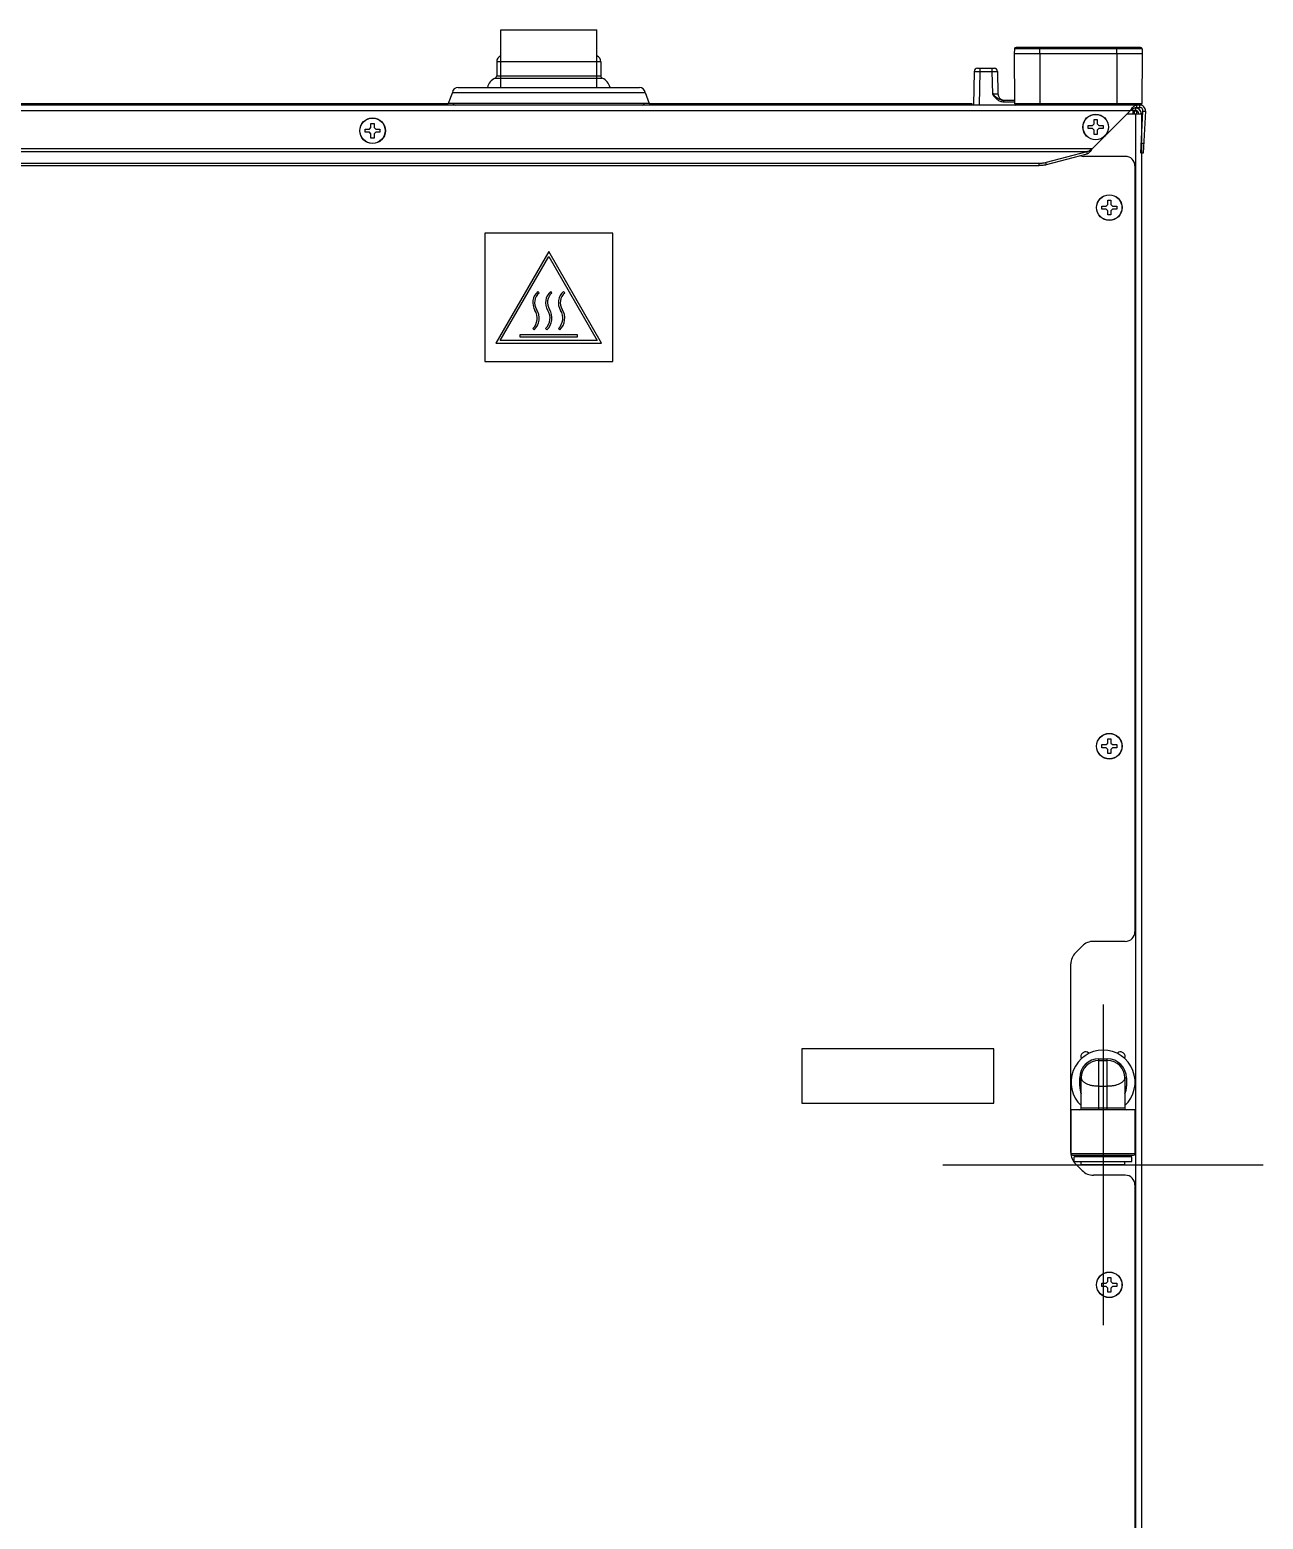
# Model space of a CAD drawing. Header units: millimetres. Extents: x -1538 to 3509, y -1646 to 2016.
# Drawn here: x 3124.4 to 3509.4, y 135.7 to 600.6 of the extents above; entities that cross this region are included whole.
import ezdxf

# ---------------------------------------------------------------- set-up
doc = ezdxf.new("R2010")
doc.units = ezdxf.units.MM
doc.header["$LTSCALE"] = 23.1
doc.layers.get('0').update_dxf_attribs({"linetype": 'CONTINUOUS'})

msp = doc.modelspace()

# ---------------------------------------------------------------- linework, layer by layer
at = {"linetype": 'Continuous'}
for p, q in [((3271.4, 582.56), (3271.4, 600.56)), ((3271.4, 600.56), (3301.4, 600.56)), ((3301.4, 582.56), (3301.4, 600.56)), ((3471.12, 595.06), (3432.28, 595.06)), ((3439.7, 593.06), (3439.7, 595.06)), ((3463.7, 593.06), (3463.7, 595.06)), ((3270.15, 590.56), (3270.15, 586.17)), ((3302.65, 590.56), (3270.15, 590.56)), ((3302.65, 590.56), (3302.65, 586.17)), ((3431.78, 594.58), (3431.7, 593.06)), ((3431.7, 593.06), (3431.83, 577.55)), ((3471.7, 593.06), (3431.7, 593.06)), ((3471.62, 594.58), (3431.78, 594.58)), ((3439.7, 593.06), (3439.7, 577.06)), ((3463.7, 593.06), (3463.7, 577.06)), ((3471.7, 593.06), (3471.56, 577.55)), ((3471.7, 593.06), (3471.56, 577.55)), ((3471.62, 594.58), (3471.7, 593.06)), ((3270.15, 586.17), (3302.65, 586.17)), ((3419.23, 587.57), (3419.04, 577.06)), ((3420.22, 588.56), (3425.52, 588.56)), ((3420.97, 587.57), (3420.79, 577.06)), ((3420.97, 588.56), (3420.97, 587.57)), ((3420.97, 587.57), (3424.77, 587.57)), ((3424.77, 588.56), (3424.77, 587.57)), ((3424.77, 587.57), (3424.89, 580.52)), ((3426.52, 587.57), (3426.64, 580.52)), ((3426.52, 587.57), (3426.64, 580.52)), ((3258.1, 582.56), (3314.7, 582.56)), ((3269.67, 585.44), (3303.12, 585.44)), ((3431.79, 582.53), (3431.79, 582.31)), ((3431.79, 582.21), (3431.79, 581.93)), ((3470.9, 577.06), (2611.9, 577.06)), ((2661.5, 577.56), (3255.01, 577.56)), ((3256.31, 580.98), (3255.01, 577.56)), ((3256.31, 580.98), (3255.01, 577.56)), ((3317.79, 577.56), (3255.01, 577.56)), ((3256.31, 580.98), (3316.48, 580.98)), ((3316.48, 580.98), (3317.79, 577.56)), ((3316.48, 580.98), (3317.79, 577.56)), ((3317.79, 577.56), (3418.5, 577.56)), ((3418.5, 577.56), (3418.5, 577.06)), ((3428.41, 578.56), (3428.41, 578.07)), ((3428.41, 578.56), (3431.82, 578.56)), ((3428.41, 578.07), (3431.83, 578.07)), ((3431.83, 577.55), (3471.56, 577.55)), ((3469.9, 577.06), (3469.9, 576.13)), ((3471.06, 577.06), (3470.88, 577.06)), ((3470.9, 576.26), (3470.9, 577.06)), ((3467.9, 575.26), (2614.9, 575.26)), ((3456.08, 563.44), (3467.9, 575.26)), ((3456.65, 571.21), (3456.65, 572.51)), ((3456.65, 572.51), (3457.65, 572.51)), ((3457.65, 572.51), (3457.65, 571.21)), ((3467, 574.36), (3471.4, 574.36)), ((3469.6, 575.36), (3468.03, 575.36)), ((3468.7, 575.36), (3468.7, 574.36)), ((3469.2, 575.36), (3469.2, 574.36)), ((3469.2, 575.26), (3469.9, 575.26)), ((3469.6, 576.16), (3469.33, 576.16)), ((3469.6, 576.16), (3469.6, 575.36)), ((3469.6, 574.36), (3469.6, -225.14)), ((3469.9, 576.26), (3470.9, 576.26)), ((3469.9, 575.31), (3469.9, 574.36)), ((3471.21, 562.1), (3471.9, 575.2)), ((3471.4, 574.36), (3471.4, 565.69)), ((3471.9, 575.2), (3472.7, 575.16)), ((3472.7, 575.16), (3472.01, 562.06)), ((3229.1, 568.56), (3229.1, 569.56)), ((3229.1, 569.56), (3230.4, 569.56)), ((3230.4, 568.56), (3229.1, 568.56)), ((3230.4, 569.56), (3230.9, 570.06)), ((3230.9, 568.06), (3230.4, 568.56)), ((3230.9, 570.06), (3230.9, 571.36)), ((3230.9, 571.36), (3231.9, 571.36)), ((3230.9, 566.76), (3230.9, 568.06)), ((3231.9, 571.36), (3231.9, 570.06)), ((3231.9, 570.06), (3232.4, 569.56)), ((3232.4, 568.56), (3231.9, 568.06)), ((3231.9, 568.06), (3231.9, 566.76)), ((3232.4, 569.56), (3233.7, 569.56)), ((3233.7, 568.56), (3232.4, 568.56)), ((3233.7, 569.56), (3233.7, 568.56)), ((3454.85, 569.71), (3454.85, 570.71)), ((3454.85, 570.71), (3456.15, 570.71)), ((3456.15, 569.71), (3454.85, 569.71)), ((3456.15, 570.71), (3456.65, 571.21)), ((3456.65, 569.21), (3456.15, 569.71)), ((3456.65, 567.91), (3456.65, 569.21)), ((3457.65, 567.91), (3456.65, 567.91)), ((3457.65, 571.21), (3458.15, 570.71)), ((3458.15, 569.71), (3457.65, 569.21)), ((3457.65, 569.21), (3457.65, 567.91)), ((3458.15, 570.71), (3459.45, 570.71)), ((3459.45, 569.71), (3458.15, 569.71)), ((3459.45, 570.71), (3459.45, 569.71)), ((3456.08, 563.44), (2626.72, 563.44)), ((3454.41, 562.47), (2628.38, 562.47)), ((3231.9, 566.76), (3230.9, 566.76)), ((3454.41, 562.47), (3441.67, 559.17)), ((3454.41, 562.47), (3454.41, 561.7)), ((3472.17, 565.05), (3471.37, 565.09)), ((3471.4, 565.09), (3471.4, -225.14)), ((2643.24, 558.95), (3439.55, 558.95)), ((2643.24, 558.17), (3439.55, 558.17)), ((3439.55, 558.17), (3439.55, 558.95)), ((3454.41, 561.7), (3441.67, 558.4)), ((3441.67, 558.4), (3441.67, 559.17)), ((3466.4, 561.06), (3453.43, 561.06)), ((3469.4, 558.06), (3469.4, 319.06)), ((3472.01, 562.06), (3471.4, 562.09)), ((3459.1, 544.56), (3459.1, 545.56)), ((3459.1, 545.56), (3460.4, 545.56)), ((3460.4, 544.56), (3459.1, 544.56)), ((3460.4, 545.56), (3460.9, 546.06)), ((3460.9, 544.06), (3460.4, 544.56)), ((3460.9, 546.06), (3460.9, 547.36)), ((3460.9, 547.36), (3461.9, 547.36)), ((3460.9, 542.76), (3460.9, 544.06)), ((3461.9, 547.36), (3461.9, 546.06)), ((3461.9, 546.06), (3462.4, 545.56)), ((3462.4, 544.56), (3461.9, 544.06)), ((3461.9, 544.06), (3461.9, 542.76)), ((3462.4, 545.56), (3463.7, 545.56)), ((3463.7, 544.56), (3462.4, 544.56)), ((3463.7, 545.56), (3463.7, 544.56)), ((3461.9, 542.76), (3460.9, 542.76)), ((3266.4, 537.06), (3266.4, 497.06)), ((3306.4, 537.06), (3266.4, 537.06)), ((3306.4, 497.06), (3306.4, 537.06)), ((3286.4, 531.35), (3269.9, 502.77)), ((3302.9, 502.77), (3286.4, 531.35)), ((3271.28, 503.57), (3286.4, 529.75)), ((3286.4, 529.75), (3301.51, 503.57)), ((3283.4, 518.41), (3283.01, 518.87)), ((3287.4, 518.41), (3287.01, 518.87)), ((3291.4, 518.41), (3291.01, 518.87)), ((3281.4, 507.3), (3281.81, 506.87)), ((3285.4, 507.3), (3285.81, 506.87)), ((3289.4, 507.3), (3289.81, 506.87)), ((3269.9, 502.77), (3302.9, 502.77)), ((3301.51, 503.57), (3271.28, 503.57)), ((3277.4, 505.37), (3277.4, 504.77)), ((3295.4, 505.37), (3277.4, 505.37)), ((3277.4, 504.77), (3295.4, 504.77)), ((3295.4, 504.77), (3295.4, 505.37)), ((3266.4, 497.06), (3306.4, 497.06)), ((3459.1, 377.46), (3460.4, 377.46)), ((3459.1, 376.46), (3459.1, 377.46)), ((3460.4, 377.46), (3460.9, 377.96)), ((3460.9, 379.26), (3461.9, 379.26)), ((3460.9, 377.96), (3460.9, 379.26)), ((3461.9, 379.26), (3461.9, 377.96)), ((3461.9, 377.96), (3462.4, 377.46)), ((3462.4, 377.46), (3463.7, 377.46)), ((3463.7, 377.46), (3463.7, 376.46)), ((3460.4, 376.46), (3459.1, 376.46)), ((3460.9, 375.96), (3460.4, 376.46)), ((3460.9, 374.66), (3460.9, 375.96)), ((3461.9, 374.66), (3460.9, 374.66)), ((3462.4, 376.46), (3461.9, 375.96)), ((3461.9, 375.96), (3461.9, 374.66)), ((3463.7, 376.46), (3462.4, 376.46)), ((3450.86, 312.52), (3452.93, 314.59)), ((3466.4, 316.06), (3456.47, 316.06)), ((3449.4, 250.13), (3449.4, 308.99)), ((3425.4, 282.56), (3365.4, 282.56)), ((3365.4, 282.56), (3365.4, 265.56)), ((3425.4, 265.56), (3425.4, 282.56)), ((3454.99, 281.2), (3455.08, 281.1)), ((3458.15, 279.41), (3460.75, 279.41)), ((3458.15, 263.46), (3458.15, 279.41)), ((3460.75, 263.46), (3460.75, 279.41)), ((3463.91, 281.2), (3463.81, 281.1)), ((3456.15, 278.52), (3456.15, 278.51)), ((3458.15, 278.91), (3460.75, 278.91)), ((3452.65, 273.41), (3452.15, 273.41)), ((3452.15, 270.81), (3452.15, 273.41)), ((3452.65, 270.81), (3452.15, 270.81)), ((3452.65, 263.96), (3452.65, 273.41)), ((3458.15, 270.91), (3460.75, 270.91)), ((3466.25, 273.41), (3466.75, 273.41)), ((3466.25, 273.41), (3466.25, 263.96)), ((3466.25, 270.81), (3466.75, 270.81)), ((3466.75, 273.41), (3466.75, 270.81)), ((3365.4, 265.56), (3425.4, 265.56)), ((3469.45, 263.46), (3449.45, 263.46)), ((3449.45, 249.81), (3449.45, 263.46)), ((3466.25, 263.96), (3452.65, 263.96)), ((3469.45, 249.81), (3469.45, 263.46)), ((3449.45, 249.81), (3469.45, 249.81)), ((3449.95, 249.31), (3468.95, 249.31)), ((3468.45, 248.81), (3450.45, 248.81)), ((3450.45, 247.31), (3450.45, 248.81)), ((3450.45, 247.31), (3468.45, 247.31)), ((3452.93, 244.52), (3450.86, 246.59)), ((3450.95, 248.81), (3450.95, 249.31)), ((3452.65, 246.31), (3452.65, 247.31)), ((3466.25, 246.31), (3466.25, 247.31)), ((3467.95, 248.81), (3467.95, 249.31)), ((3468.45, 247.31), (3468.45, 248.81)), ((3466.25, 246.31), (3452.65, 246.31)), ((3466.4, 243.06), (3456.47, 243.06)), ((3469.4, 240.06), (3469.4, 1.86)), ((3459.1, 209.36), (3460.4, 209.36)), ((3459.1, 208.36), (3459.1, 209.36)), ((3460.4, 209.36), (3460.9, 209.86)), ((3460.9, 211.16), (3461.9, 211.16)), ((3460.9, 209.86), (3460.9, 211.16)), ((3461.9, 211.16), (3461.9, 209.86)), ((3461.9, 209.86), (3462.4, 209.36)), ((3462.4, 209.36), (3463.7, 209.36)), ((3463.7, 209.36), (3463.7, 208.36)), ((3460.4, 208.36), (3459.1, 208.36)), ((3460.9, 207.86), (3460.4, 208.36)), ((3460.9, 206.56), (3460.9, 207.86)), ((3461.9, 206.56), (3460.9, 206.56)), ((3462.4, 208.36), (3461.9, 207.86)), ((3461.9, 207.86), (3461.9, 206.56)), ((3463.7, 208.36), (3462.4, 208.36))]:
    msp.add_line(p, q, dxfattribs=at)
at = {"color": 4}
for p, q in [((3459.45, 296.31), (3459.45, 196.31)), ((3409.45, 246.31), (3509.45, 246.31))]:
    msp.add_line(p, q, dxfattribs=at)
at = {"linetype": 'Continuous'}
for centre, radius in [((3231.4, 569.06), 4), ((3231.4, 569.06), 3.95), ((3457.15, 570.21), 4), ((3457.15, 570.21), 3.95), ((3461.4, 545.06), 4), ((3461.4, 545.06), 3.95), ((3461.4, 376.96), 4), ((3461.4, 376.96), 3.95), ((3461.4, 208.86), 4), ((3461.4, 208.86), 3.95)]:
    msp.add_circle(centre, radius, dxfattribs=at)
for centre, radius, start, end in [((3432.28, 594.56), 0.5, 90, 177), ((3471.12, 594.56), 0.5, 3, 90), ((3272.2, 590.56), 2.05, 113.1738, 180), ((3300.6, 590.56), 2.05, 0, 66.8262), ((3269.35, 586.17), 0.8, 293.9501, 0), ((3303.45, 586.17), 0.8, 180, 246.0499), ((3420.22, 587.56), 1, 90, 179), ((3425.52, 587.56), 1, 1, 89.9996), ((3258.1, 580.76), 1.8, 90, 173.0057), ((3271.4, 581.56), 4.25, 113.9501, 166.3373), ((3301.4, 581.56), 4.25, 13.6627, 66.0499), ((3314.7, 580.76), 1.8, 6.9943, 90), ((3257.24, 577.86), 0.8, 202.3457, 270), ((3315.55, 577.86), 0.8, 270, 337.6543), ((3428.64, 580.56), 2, 181, 263.4714), ((3432.33, 577.56), 0.5, 180.5, 270), ((3470.9, 575.26), 1.8, 357, 90), ((3471.06, 577.56), 0.5, 270, 359.5), ((3469.6, 574.36), 1.8, 0, 90), ((3469.6, 574.36), 1, 0, 90), ((3470.9, 575.26), 1, 357, 90), ((3453.43, 564.06), 3, 252.0604, 270), ((3466.4, 558.06), 3, 0, 90), ((3285.92, 515.4), 4.52, 130.0089, 212.3119), ((3285.92, 515.4), 3.92, 130.0089, 212.3119), ((3289.92, 515.4), 4.52, 130.0089, 212.3119), ((3289.92, 515.4), 3.92, 130.0089, 212.3119), ((3293.92, 515.4), 4.52, 130.0089, 212.3119), ((3293.92, 515.4), 3.92, 130.0089, 212.3119), ((3278.28, 510.57), 4.52, 313.654, 32.3119), ((3278.28, 510.57), 5.12, 313.654, 32.3119), ((3282.28, 510.57), 4.52, 313.654, 32.3119), ((3282.28, 510.57), 5.12, 313.654, 32.3119), ((3286.28, 510.57), 4.52, 313.654, 32.3119), ((3286.28, 510.57), 5.12, 313.654, 32.3119), ((3466.4, 319.06), 3, 270, 0), ((3454.4, 308.99), 5, 135, 180), ((3456.47, 311.06), 5, 90, 135), ((3459.45, 272.11), 10, 313.011, 226.989), ((3458.15, 273.41), 6, 90, 180), ((3453.76, 280.15), 1.25, 125.2778, 212.1956), ((3459.45, 272.11), 11.1, 123.1103, 125.2778), ((3454.07, 280.36), 1.25, 42.5685, 123.1103), ((3460.75, 273.41), 6, 0, 90), ((3464.83, 280.36), 1.25, 56.8897, 137.4315), ((3459.45, 272.11), 11.1, 54.7222, 56.8897), ((3465.14, 280.15), 1.25, 327.8044, 54.7222), ((3458.15, 273.41), 5.5, 90, 180), ((3460.75, 273.41), 5.5, 0, 90), ((3458.15, 270.81), 6, 180, 203.4005), ((3460.75, 270.81), 6, 336.5994, 0), ((3452.15, 263.96), 0.5, 270, 0), ((3466.75, 263.96), 0.5, 180, 270), ((3454.4, 250.13), 5, 180, 225), ((3449.95, 249.81), 0.5, 180, 270), ((3468.95, 249.81), 0.5, 270, 0), ((3456.47, 248.06), 5, 225, 270), ((3466.4, 240.06), 3, 0, 90)]:
    msp.add_arc(centre, radius, start, end, dxfattribs=at)
for points, knots in [([(3419.23, 587.57), (3419.23, 587.57), (3419.23, 587.57), (3419.23, 587.58), (3419.25, 587.58), (3419.26, 587.58), (3419.28, 587.58), (3419.31, 587.58), (3419.36, 587.58), (3419.44, 587.58), (3419.52, 587.58), (3419.63, 587.58), (3419.79, 587.58), (3420.02, 587.58), (3420.31, 587.58), (3420.64, 587.58), (3420.86, 587.58), (3420.97, 587.57)], [0, 0, 0, 0, 0.001305, 0.004956, 0.010987, 0.019388, 0.030146, 0.043246, 0.076324, 0.118273, 0.168721, 0.227173, 0.293058, 0.444573, 0.617378, 0.805016, 1, 1, 1, 1]), ([(3424.77, 587.57), (3424.88, 587.58), (3425.1, 587.58), (3425.43, 587.58), (3425.72, 587.58), (3425.95, 587.58), (3426.11, 587.58), (3426.22, 587.58), (3426.3, 587.58), (3426.38, 587.58), (3426.43, 587.58), (3426.46, 587.58), (3426.48, 587.58), (3426.49, 587.58), (3426.51, 587.58), (3426.51, 587.57), (3426.52, 587.57), (3426.52, 587.57)], [0, 0, 0, 0, 0.194984, 0.382622, 0.555427, 0.706943, 0.772827, 0.831279, 0.881728, 0.923678, 0.956755, 0.969853, 0.980609, 0.989007, 0.995036, 0.998689, 1, 1, 1, 1]), ([(3424.89, 580.52), (3424.95, 580.47), (3425.09, 580.36), (3425.29, 580.2), (3425.49, 580.03), (3425.76, 579.82), (3426.09, 579.55), (3426.64, 579.15), (3427.23, 578.8), (3427.89, 578.59), (3428.24, 578.56), (3428.41, 578.56)], [0, 0, 0, 0, 0.062972, 0.125883, 0.188666, 0.251284, 0.376065, 0.500525, 0.749472, 0.874609, 1, 1, 1, 1]), ([(3424.89, 580.52), (3424.91, 580.48), (3424.97, 580.41), (3425.08, 580.26), (3425.21, 580.07), (3425.38, 579.84), (3425.62, 579.55), (3425.93, 579.21), (3426.48, 578.7), (3427.29, 578.22), (3428.04, 578.07), (3428.41, 578.07)], [0, 0, 0, 0, 0.031314, 0.062628, 0.125255, 0.187883, 0.25051, 0.375736, 0.500946, 0.750635, 1, 1, 1, 1]), ([(3426.64, 580.52), (3426.64, 580.52), (3426.63, 580.52), (3426.63, 580.52), (3426.62, 580.52), (3426.6, 580.51), (3426.56, 580.51), (3426.5, 580.51), (3426.43, 580.51), (3426.34, 580.51), (3426.24, 580.51), (3426.08, 580.51), (3425.85, 580.51), (3425.55, 580.51), (3425.23, 580.52), (3425, 580.52), (3424.89, 580.52)], [0, 0, 0, 0, 0.001525, 0.00523, 0.011274, 0.019674, 0.043512, 0.076541, 0.118459, 0.168873, 0.227288, 0.293161, 0.444643, 0.617459, 0.805016, 1, 1, 1, 1]), ([(3468.65, 576.26), (3468.75, 576.37), (3468.94, 576.58), (3469.25, 576.85), (3469.52, 576.99), (3469.74, 577.05), (3469.85, 577.06), (3469.9, 577.06)], [0, 0, 0, 0, 0.2991, 0.562465, 0.791772, 0.897372, 1, 1, 1, 1]), ([(3467.9, 575.26), (3468.06, 575.39), (3468.38, 575.64), (3468.87, 575.97), (3469.3, 576.16), (3469.64, 576.24), (3469.81, 576.26), (3469.9, 576.26)], [0, 0, 0, 0, 0.276428, 0.538101, 0.777356, 0.88992, 1, 1, 1, 1]), ([(3467.9, 575.26), (3468.02, 575.43), (3468.26, 575.77), (3468.52, 576.1), (3468.65, 576.26)], [0, 0, 0, 0, 0.514415, 1, 1, 1, 1]), ([(3456.08, 563.44), (3455.94, 563.24), (3455.68, 562.87), (3455.33, 562.43), (3455.05, 562.13), (3454.78, 561.89), (3454.56, 561.75), (3454.41, 561.7)], [0, 0, 0, 0, 0.292485, 0.564925, 0.688616, 0.802336, 1, 1, 1, 1]), ([(3456.08, 563.44), (3455.94, 563.33), (3455.67, 563.12), (3455.26, 562.83), (3454.85, 562.6), (3454.56, 562.5), (3454.41, 562.47)], [0, 0, 0, 0, 0.27089, 0.531426, 0.774626, 1, 1, 1, 1]), ([(3439.55, 558.95), (3439.93, 558.95), (3440.49, 558.97), (3441.2, 559.07), (3441.52, 559.14), (3441.67, 559.17)], [0, 0, 0, 0, 0.537704, 0.782615, 1, 1, 1, 1]), ([(3441.67, 558.4), (3441.52, 558.36), (3441.2, 558.3), (3440.49, 558.2), (3439.93, 558.17), (3439.55, 558.17)], [0, 0, 0, 0, 0.217385, 0.462296, 1, 1, 1, 1]), ([(3452.65, 273.41), (3452.65, 273.33), (3452.67, 273.17), (3452.74, 272.93), (3452.86, 272.7), (3453.03, 272.48), (3453.25, 272.26), (3453.52, 272.05), (3453.82, 271.85), (3454.31, 271.6), (3455.02, 271.33), (3455.98, 271.09), (3457.04, 270.94), (3457.77, 270.91), (3458.15, 270.91)], [0, 0, 0, 0, 0.035685, 0.07371, 0.113592, 0.156525, 0.20357, 0.255051, 0.311162, 0.372066, 0.507975, 0.660932, 0.826906, 1, 1, 1, 1]), ([(3460.75, 270.91), (3461.12, 270.91), (3461.86, 270.94), (3462.92, 271.09), (3463.87, 271.33), (3464.58, 271.6), (3465.07, 271.85), (3465.38, 272.05), (3465.64, 272.26), (3465.86, 272.48), (3466.03, 272.7), (3466.16, 272.93), (3466.23, 273.17), (3466.25, 273.33), (3466.25, 273.41)], [0, 0, 0, 0, 0.173094, 0.339068, 0.492025, 0.627934, 0.688839, 0.744949, 0.79643, 0.843475, 0.886408, 0.92629, 0.964318, 1, 1, 1, 1])]:
    msp.add_open_spline(points, degree=3, knots=knots, dxfattribs=at)

doc.saveas('drawing.dxf')
